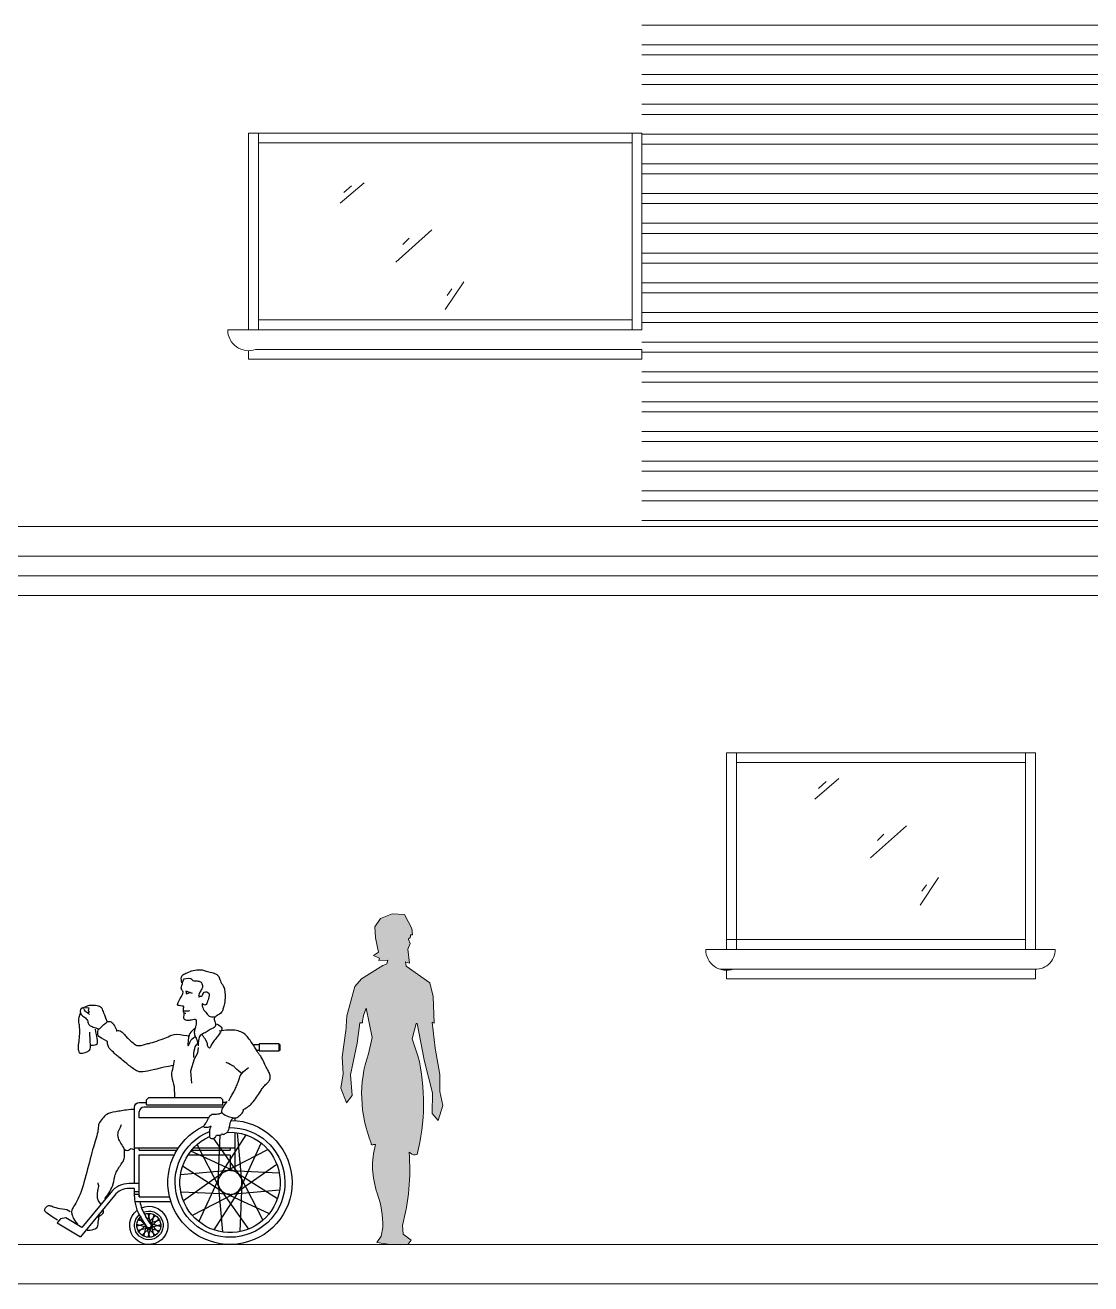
# Model space of a CAD drawing. Header units: millimetres. Extents: x -10 to 320, y -26 to 94.
# Drawn here: x 15.97 to 21.38, y -1.71 to 4.69 of the extents above; entities that cross this region are included whole.
import ezdxf

# ---------------------------------------------------------------- set-up
doc = ezdxf.new("R2010")
doc.units = ezdxf.units.MM
doc.header["$LTSCALE"] = 0.05
doc.layers.add('0 corte', color=7, linetype='Continuous')
doc.layers.add('COND CORTES', color=7, linetype='Continuous', lineweight=5)
doc.layers.add('COND. MONOS', color=7, linetype='Continuous', lineweight=0)

# ---------------------------------------------------------------- blocks, each defined once
blk = doc.blocks.new('ADWADSD')
for p, q in [((2791.0893, 717.633), (2791.056, 717.6215)), ((2791.0639, 717.6238), (2791.0877, 717.6154)), ((2791.0724, 717.5303), (2791.0676, 717.5318)), ((2791.0811, 717.5303), (2791.0724, 717.5303)), ((2791.0898, 717.531), (2791.0811, 717.5303)), ((2791.0914, 717.5195), (2791.0874, 717.5188)), ((2791.0969, 717.5303), (2791.0898, 717.531)), ((2791.0953, 717.5211), (2791.0914, 717.5195)), ((2790.8823, 717.0652), (2790.8992, 717.0652)), ((2790.8992, 717.0777), (2790.9114, 717.0899)), ((2790.8992, 717.0535), (2790.8992, 717.0777)), ((2791.2756, 717.0899), (2790.9114, 717.0899)), ((2791.2877, 717.0777), (2791.2756, 717.0899)), ((2791.2877, 717.0535), (2791.2877, 717.0777)), ((2791.3241, 717.0652), (2791.2877, 717.0652)), ((2790.8983, 717.0413), (2791.2998, 717.0413)), ((2791.2877, 717.0535), (2790.8992, 717.0535)), ((2791.3241, 716.9865), (2791.3241, 717.017)), ((2791.3484, 716.6526), (2791.3484, 717.0409)), ((2790.8385, 716.9865), (2790.8385, 716.9734)), ((2790.9727, 716.9865), (2791.3241, 716.9865)), ((2790.9139, 716.6914), (2790.7803, 716.8999)), ((2790.8024, 716.6642), (2790.8251, 716.9108)), ((2790.8133, 716.6937), (2790.9471, 716.8831)), ((2790.8385, 716.9125), (2790.8385, 716.7192)), ((2790.9235, 716.6615), (2790.9124, 716.8995)), ((2790.8907, 716.7126), (2790.6707, 716.8263)), ((2790.8077, 716.6333), (2790.7041, 716.8581)), ((2790.8374, 716.7138), (2791.0623, 716.8175)), ((2791.0472, 716.8347), (2790.8398, 716.8347)), ((2790.8628, 716.8347), (2790.8628, 716.8226)), ((2791.0581, 716.8226), (2790.8628, 716.8226)), ((2790.9167, 716.6308), (2791.0304, 716.8508)), ((2791.3484, 716.8347), (2791.1248, 716.8347)), ((2791.3241, 716.8226), (2791.1326, 716.8226)), ((2791.3241, 716.8226), (2791.3241, 716.8347)), ((2790.8278, 716.6091), (2790.6256, 716.752)), ((2790.8628, 716.7983), (2790.8628, 716.7192)), ((2791.0761, 716.7983), (2790.8657, 716.7983)), ((2790.8956, 716.6076), (2791.104, 716.7412)), ((2791.3241, 716.7983), (2791.1459, 716.7983)), ((2791.3241, 716.6526), (2791.3241, 716.7983)), ((2790.86, 716.7193), (2790.6127, 716.7078)), ((2790.8301, 716.7098), (2790.6216, 716.5761)), ((2790.8089, 716.6866), (2790.6952, 716.4666)), ((2790.8684, 716.7191), (2791.1149, 716.6965)), ((2790.8979, 716.7083), (2791.1001, 716.5653)), ((2790.9179, 716.6841), (2791.0216, 716.4592)), ((2790.8573, 716.5982), (2790.6107, 716.6209)), ((2790.9124, 716.6237), (2790.7695, 716.4215)), ((2790.8022, 716.6559), (2790.8137, 716.4085)), ((2790.8117, 716.6259), (2790.9454, 716.4175)), ((2790.8656, 716.5981), (2791.113, 716.6096)), ((2790.9233, 716.6531), (2790.9006, 716.4066)), ((2791.3241, 716.6526), (2791.3753, 716.6526)), ((2791.3241, 716.5858), (2791.3241, 716.6526)), ((2791.3241, 716.6101), (2791.3484, 716.6101)), ((2791.3484, 716.6283), (2791.3753, 716.6283)), ((2791.3484, 716.5878), (2791.3484, 716.6283)), ((2791.4692, 716.6082), (2791.6155, 716.4299)), ((2790.8882, 716.6036), (2790.6634, 716.4999)), ((2790.835, 716.6048), (2791.0549, 716.4911)), ((2791.3466, 716.5616), (2791.1631, 716.5616)), ((2791.3241, 716.5858), (2791.1699, 716.5858)), ((2791.3241, 716.598), (2791.3484, 716.598)), ((2791.3241, 716.5858), (2791.3241, 716.598)), ((2791.4504, 716.5928), (2791.6228, 716.3827)), ((2791.2736, 716.4589), (2791.2411, 716.4901)), ((2791.2638, 716.437), (2791.2485, 716.4945)), ((2791.2638, 716.4433), (2791.2793, 716.5008)), ((2791.267, 716.4488), (2791.2926, 716.4879)), ((2791.28, 716.4686), (2791.2707, 716.5007)), ((2791.2842, 716.4316), (2791.3168, 716.4817)), ((2791.2724, 716.4284), (2791.215, 716.4439)), ((2791.2683, 716.4507), (2791.2151, 716.4353)), ((2791.2704, 716.454), (2791.2207, 716.4662)), ((2791.2787, 716.4284), (2791.2213, 716.4131)), ((2791.267, 716.4316), (2791.2249, 716.4737)), ((2791.2668, 716.4486), (2791.2256, 716.4057)), ((2791.2842, 716.4316), (2791.2421, 716.3895)), ((2791.2638, 716.4431), (2791.2495, 716.3853)), ((2791.2639, 716.4368), (2791.2805, 716.3797)), ((2791.2672, 716.4314), (2791.3101, 716.3902)), ((2791.287, 716.436), (2791.2719, 716.3796)), ((2791.2727, 716.4284), (2791.3304, 716.4142)), ((2791.2789, 716.4285), (2791.3361, 716.4451)), ((2791.2843, 716.4318), (2791.3255, 716.4747)), ((2791.2886, 716.4384), (2791.3027, 716.3859)), ((2791.2909, 716.442), (2791.3262, 716.4067)), ((2791.2946, 716.4476), (2791.3362, 716.4365)), ((2791.3027, 716.46), (2791.3299, 716.4673)), ((2791.6155, 716.4299), (2791.6981, 716.4782)), ((2791.7421, 716.4531), (2791.6228, 716.3827)), ((2791.6981, 716.4782), (2791.724, 716.4732)), ((2791.724, 716.4732), (2791.7421, 716.4531))]:
    blk.add_line(p, q)
at = {"color": 5}
for points in [[(2791.5967, 717.5487), (2791.5799, 717.5459), (2791.5832, 717.5333), (2791.5766, 717.5254), (2791.5855, 717.5202)], [(2791.0248, 717.3441), (2791.0275, 717.316), (2791.0458, 717.2848)], [(2791.0458, 717.2848), (2791.0637, 717.2235), (2791.0583, 717.1631)], [(2791.6925, 716.5206), (2791.6749, 716.5107)]]:
    blk.add_lwpolyline(points, dxfattribs=at)
for points in [[(2791.5981, 717.5279), (2791.6023, 717.5355), (2791.6054, 717.5427)], [(2790.6136, 717.3604), (2790.6102, 717.3604), (2790.6102, 717.3301), (2790.6136, 717.3301)], [(2790.7419, 717.3528), (2790.7419, 717.3604), (2790.7141, 717.3604)], [(2790.7141, 717.3301), (2790.7277, 717.3301)], [(2791.1469, 717.1457), (2791.1449, 717.0944)]]:
    blk.add_lwpolyline(points)
blk.add_lwpolyline([(2790.6136, 717.3626), (2790.7141, 717.3626), (2790.7141, 717.3268), (2790.6136, 717.3268)], close=True, dxfattribs=at)
blk.add_circle((2790.8628, 716.6587), 0.0607)
for centre, radius, start, end in [((2791.3241, 717.0409), 0.0243, 0, 90), ((2790.8628, 716.6587), 0.3156, 91.1029, 64.81809), ((2790.8628, 716.6587), 0.2792, 89.32326, 67.95596), ((2790.8628, 716.6587), 0.2549, 86.82197, 65.93734), ((2791.2756, 716.4402), 0.0971, 67.23037, 52.25322), ((2791.2756, 716.4402), 0.0728, 67.28487, 47.92701), ((2791.2756, 716.4402), 0.0607, 68.40961, 45.59939), ((2791.2756, 716.4402), 0.0121, 134.96149, 338.78218)]:
    blk.add_arc(centre, radius, start, end)
at = {"extrusion": (0, 0, -1)}
for centre, radius, start, end in [((-2791.2998, 717.017), 0.0243, 90, 180), ((-2791.3753, 716.5312), 0.1214, 90, 140.62884), ((-2791.3753, 716.5312), 0.0971, 90, 140.62884), ((-2791.1299, 716.5941), 0.1942, 189.63492, 213.12675), ((-2791.1542, 716.5878), 0.1942, 180, 213.13155), ((-2791.1299, 716.5941), 0.1942, 180, 182.42871)]:
    blk.add_arc(centre, radius, start, end, dxfattribs=at)
for points, knots in [([(2791.1065, 717.6734), (2791.1079, 717.6734), (2791.11, 717.6815), (2791.1124, 717.705), (2791.1009, 717.7174), (2791.0739, 717.7267), (2791.0426, 717.7409), (2791.0005, 717.7401), (2790.9867, 717.7333), (2790.9555, 717.7266), (2790.9278, 717.7165), (2790.9174, 717.7031), (2790.9105, 717.6762), (2790.8931, 717.6526), (2790.8897, 717.6324), (2790.8862, 717.5954), (2790.8931, 717.5585), (2790.9001, 717.5383), (2790.9001, 717.5248), (2790.9313, 717.5046), (2790.9451, 717.4979), (2790.9416, 717.4777), (2790.9313, 717.4475), (2790.9659, 717.4374), (2790.9832, 717.4206), (2791.0075, 717.4138), (2791.0213, 717.397), (2791.0248, 717.3768), (2791.0248, 717.3533)], [0.535493, 0.535493, 0.535493, 0.535493, 0.537037, 0.5555556, 0.5740741, 0.5925926, 0.6111111, 0.6296296, 0.6481481, 0.6666667, 0.6851852, 0.7037037, 0.7222222, 0.7407407, 0.7592593, 0.7777778, 0.7962963, 0.8148148, 0.8333333, 0.8518519, 0.8703704, 0.8888889, 0.9074074, 0.9259259, 0.9444444, 0.962963, 0.9814815, 1, 1, 1, 1]), ([(2791.0957, 717.6932), (2791.0561, 717.7024), (2791.0609, 717.6825), (2791.0328, 717.685), (2791.0152, 717.6805), (2791.0041, 717.6736), (2791.0003, 717.6466), (2791.0109, 717.6392), (2791.0278, 717.5955), (2791.0133, 717.6082), (2791.0022, 717.6016), (2790.9999, 717.6309), (2790.9624, 717.6251), (2790.9728, 717.594), (2790.9804, 717.5644), (2790.9935, 717.5562), (2791.0082, 717.5772), (2791.0005, 717.5349), (2790.9832, 717.5248), (2790.9797, 717.5147), (2790.9705, 717.5058), (2790.9664, 717.5017), (2790.9407, 717.4996)], [0.0010582, 0.0010582, 0.0010582, 0.0010582, 0.0344828, 0.0689655, 0.1034483, 0.137931, 0.1724138, 0.2068966, 0.2413793, 0.2758621, 0.3103448, 0.3448276, 0.3793103, 0.4137931, 0.4482759, 0.4827586, 0.5172414, 0.5517241, 0.5862069, 0.6206897, 0.6551724, 0.678096, 0.678096, 0.678096, 0.678096]), ([(2791.0467, 717.2931), (2791.0467, 717.3234), (2791.0398, 717.3536), (2791.0259, 717.3637), (2791.0259, 717.3772), (2791.0363, 717.394), (2791.0432, 717.4142), (2791.0432, 717.4343), (2791.0327, 717.454), (2791.0328, 717.4848), (2791.0363, 717.4882), (2791.0656, 717.4823), (2791.0893, 717.4803), (2791.0992, 717.4929), (2791.0952, 717.5083), (2791.0952, 717.5184), (2791.1024, 717.5335), (2791.0946, 717.5579), (2791.1053, 717.5534), (2791.1229, 717.5588), (2791.1333, 717.5575), (2791.1194, 717.5891), (2791.1056, 717.6092), (2791.1034, 717.6192), (2791.0986, 717.6314), (2791.1142, 717.6399), (2791.1056, 717.6664), (2791.1026, 717.6811), (2791.0977, 717.6902), (2791.0957, 717.6932)], [0, 0, 0, 0, 0.0185185, 0.037037, 0.0555556, 0.0740741, 0.0925926, 0.1111111, 0.1296296, 0.1481481, 0.1666667, 0.1851852, 0.2037037, 0.2222222, 0.2407407, 0.2592593, 0.2777778, 0.2962963, 0.3148148, 0.3333333, 0.3518519, 0.3703704, 0.3888889, 0.4074074, 0.4259259, 0.4444444, 0.462963, 0.4814815, 0.492921, 0.492921, 0.492921, 0.492921]), ([(2791.4858, 717.4737), (2791.4985, 717.506), (2791.5078, 717.5302), (2791.514, 717.5483), (2791.5359, 717.5574), (2791.5733, 717.5604), (2791.5938, 717.553), (2791.6063, 717.5465), (2791.6179, 717.5441)], [0, 0, 0, 0, 0.0666667, 0.1333333, 0.2, 0.2666667, 0.3333333, 0.3645447, 0.3645447, 0.3645447, 0.3645447]), ([(2791.607, 717.5439), (2791.6125, 717.5443), (2791.6229, 717.5433), (2791.6258, 717.5263), (2791.6195, 717.5081), (2791.5946, 717.496), (2791.5852, 717.4778), (2791.5821, 717.4597), (2791.5665, 717.4506), (2791.5446, 717.4435), (2791.532, 717.4394), (2791.5288, 717.4381)], [0.4129055, 0.4129055, 0.4129055, 0.4129055, 0.4666667, 0.5333333, 0.6, 0.6666667, 0.7333333, 0.8, 0.8666667, 0.9333333, 0.956307, 0.956307, 0.956307, 0.956307]), ([(2791.5981, 717.5279), (2791.5969, 717.5274), (2791.592, 717.5252), (2791.5855, 717.5212), (2791.5813, 717.5163), (2791.5767, 717.513)], [0.2411968, 0.2411968, 0.2411968, 0.2411968, 0.3333333, 0.6666667, 1, 1, 1, 1]), ([(2791.4423, 717.4286), (2791.4413, 717.4291), (2791.4338, 717.4324), (2791.4139, 717.4276), (2791.4001, 717.4108), (2791.3827, 717.3906), (2791.3619, 717.3738), (2791.3377, 717.3503), (2791.3065, 717.357), (2791.2892, 717.3637), (2791.2615, 717.3671), (2791.2095, 717.3873), (2791.1794, 717.397), (2791.1393, 717.4191), (2791.0848, 717.4041), (2791.0675, 717.4041)], [0.49174, 0.49174, 0.49174, 0.49174, 0.4979789, 0.539814, 0.5816491, 0.6234842, 0.6653192, 0.7071543, 0.7489894, 0.7908245, 0.8326596, 0.8744947, 0.9163298, 0.9581649, 1, 1, 1, 1]), ([(2791.1514, 717.2525), (2791.2166, 717.242), (2791.317, 717.2086), (2791.352, 717.2353), (2791.4013, 717.2723), (2791.4301, 717.299), (2791.4416, 717.3065), (2791.4693, 717.3334), (2791.4797, 717.3435), (2791.486, 717.3618), (2791.4866, 717.3718), (2791.4853, 717.3756)], [0, 0, 0, 0, 0.0377928, 0.0796279, 0.121463, 0.1632981, 0.2051332, 0.2469683, 0.2888034, 0.3306385, 0.3608467, 0.3608467, 0.3608467, 0.3608467]), ([(2791.1472, 717.2796), (2791.1506, 717.2494), (2791.161, 717.2191), (2791.161, 717.1989), (2791.1518, 717.1631), (2791.1469, 717.1457)], [0, 0, 0, 0, 0.25, 0.5, 0.7497694, 0.7497694, 0.7497694, 0.7497694]), ([(2790.8787, 717.0701), (2790.9012, 717.0398), (2790.9081, 717.0197), (2790.9047, 717.0096), (2790.87, 716.9928), (2790.8458, 716.9861), (2790.8285, 716.9861), (2790.8042, 717.0062), (2790.7942, 717.0207), (2790.7951, 717.0278), (2790.7953, 717.0287)], [0, 0, 0, 0, 0.1, 0.2, 0.3, 0.4, 0.5, 0.6, 0.7, 0.7160392, 0.7160392, 0.7160392, 0.7160392]), ([(2791.3484, 717.0305), (2791.3507, 717.0304), (2791.3884, 717.0273), (2791.4292, 717.0204), (2791.4887, 717.0103), (2791.5042, 716.9902), (2791.5301, 716.9626), (2791.5327, 716.94), (2791.5352, 716.9074), (2791.5508, 716.8647), (2791.587, 716.7292), (2791.6231, 716.5861), (2791.6723, 716.5159), (2791.6671, 716.5058), (2791.6645, 716.4782), (2791.6387, 716.4456)], [0, 0, 0, 0, 0.005243, 0.088139, 0.171035, 0.253932, 0.336828, 0.419725, 0.502621, 0.585518, 0.668414, 0.751311, 0.834207, 0.917104, 1, 1, 1, 1])]:
    blk.add_open_spline(points, degree=3, knots=knots)
for points in [[(2791.0837, 717.6315), (2791.0861, 717.6269), (2791.0861, 717.6246), (2791.0853, 717.62), (2791.0822, 717.6177)], [(2791.6249, 717.5171), (2791.6374, 717.4868), (2791.628, 717.4626), (2791.628, 717.4111), (2791.6311, 717.3748), (2791.6374, 717.3415), (2791.6311, 717.3143), (2791.6156, 717.3143), (2791.5813, 717.3234), (2791.5688, 717.3415), (2791.575, 717.3809), (2791.575, 717.4142), (2791.575, 717.4233)], [(2790.9314, 717.4657), (2790.9151, 717.4579), (2790.9047, 717.4444), (2790.9047, 717.4411), (2790.9047, 717.431), (2790.9185, 717.4142), (2790.9324, 717.3906), (2790.9532, 717.3704), (2790.9601, 717.3503), (2790.967, 717.3368), (2790.9774, 717.3503), (2790.9774, 717.3671), (2790.9878, 717.3873), (2791.0017, 717.4041), (2791.0051, 717.4108)], [(2791.0432, 717.4411), (2791.0606, 717.4276), (2791.0744, 717.4074), (2791.0744, 717.3906), (2791.0795, 717.3357), (2791.064, 717.3839), (2791.0536, 717.3906), (2791.0398, 717.4007)], [(2791.4853, 717.3756), (2791.5144, 717.3906), (2791.5352, 717.4007), (2791.5352, 717.4175), (2791.5352, 717.4343), (2791.5213, 717.4444), (2791.5109, 717.4545), (2791.497, 717.468), (2791.4763, 717.4814), (2791.4589, 717.4713), (2791.4486, 717.4512), (2791.4374, 717.4304)], [(2790.7953, 717.0287), (2790.773, 717.0408), (2790.7488, 717.061), (2790.728, 717.0913), (2790.7072, 717.1216), (2790.6968, 717.1417), (2790.676, 717.1619), (2790.6644, 717.1716), (2790.6564, 717.1913), (2790.6598, 717.2119), (2790.6726, 717.2325), (2790.6864, 717.2561), (2790.7003, 717.2931), (2790.7141, 717.3099), (2790.7176, 717.3133), (2790.7419, 717.3536), (2790.78, 717.4108), (2790.8077, 717.4243), (2790.8354, 717.4343), (2790.8839, 717.431), (2790.877, 717.4343), (2790.9185, 717.4276)], [(2791.5718, 717.3565), (2791.5501, 717.3567), (2791.5345, 717.3597), (2791.5376, 717.3869), (2791.5438, 717.4172), (2791.547, 717.4384)], [(2790.8069, 717.2137), (2790.8277, 717.2339), (2790.8381, 717.2406), (2790.8415, 717.2507), (2790.845, 717.2473), (2790.8658, 717.2608), (2790.8831, 717.2675)], [(2790.8693, 717.0733), (2790.8562, 717.098), (2790.8423, 717.1216), (2790.8319, 717.1417), (2790.8215, 717.1686), (2790.8146, 717.1888), (2790.8077, 717.2124), (2790.78, 717.2359), (2790.7696, 717.2426)], [(2790.9031, 717.0134), (2790.913, 717.0074), (2790.926, 717.0045), (2790.9367, 717.0037), (2790.9542, 717.0045), (2790.9649, 716.9986), (2790.9733, 716.986), (2790.9794, 716.9741), (2790.9863, 716.9586), (2790.9955, 716.949), (2790.9978, 716.9445), (2790.9962, 716.9393), (2790.9871, 716.9386), (2790.9726, 716.9393), (2790.9649, 716.9423), (2790.9573, 716.9475), (2790.9626, 716.9386), (2790.9672, 716.9253), (2790.968, 716.9127), (2790.968, 716.8971), (2790.9665, 716.8897), (2790.9649, 716.8846), (2790.9588, 716.8816), (2790.9428, 716.8831), (2790.9374, 716.889), (2790.9321, 716.8957), (2790.9306, 716.9008), (2790.9229, 716.8986), (2790.9115, 716.8986), (2790.9054, 716.9038), (2790.9046, 716.9068), (2790.8985, 716.9016), (2790.8909, 716.9045), (2790.8886, 716.9082), (2790.8794, 716.9097), (2790.8756, 716.9149), (2790.8718, 716.9216), (2790.8687, 716.9267), (2790.8649, 716.9423), (2790.8619, 716.9623), (2790.8573, 716.9749), (2790.8504, 716.9837), (2790.8466, 716.9867)], [(2791.4995, 716.5766), (2791.4768, 716.6042), (2791.4571, 716.6426), (2791.4499, 716.684), (2791.4422, 716.7116), (2791.4292, 716.7317), (2791.4112, 716.7593), (2791.4008, 716.7719), (2791.3982, 716.802), (2791.3982, 716.8296), (2791.4189, 716.8597), (2791.4318, 716.8823), (2791.4344, 716.9175), (2791.4215, 716.9325), (2791.4137, 716.9526)], [(2791.4008, 716.8271), (2791.3879, 716.8171), (2791.3698, 716.8246), (2791.3672, 716.8346), (2791.3491, 716.8246)], [(2791.5188, 716.5477), (2791.5404, 716.5761), (2791.5352, 716.5962), (2791.5352, 716.6288), (2791.5275, 716.6338), (2791.5327, 716.6514), (2791.5327, 716.6564)], [(2791.543, 716.4782), (2791.5249, 716.4908), (2791.5094, 716.4958), (2791.5042, 716.5058), (2791.5073, 716.5234)], [(2791.5895, 716.4155), (2791.5689, 716.4155), (2791.543, 716.423), (2791.5327, 716.4355), (2791.5327, 716.4581), (2791.5275, 716.4983)], [(2791.7399, 716.4659), (2791.8063, 716.508), (2791.8063, 716.5206), (2791.7985, 716.5331), (2791.7856, 716.5432), (2791.7675, 716.5381), (2791.7442, 716.5281), (2791.7055, 716.5231), (2791.6925, 716.5206)]]:
    blk.add_open_spline(points, degree=3)
blk = doc.blocks.new('A$C385563EA')
at = {"layer": 'COND. MONOS', "true_color": 0x000000}
blk.add_hatch(color=18, dxfattribs=at).paths.add_polyline_path([(0.1028, 1.1233), (0.1083, 1.1246), (0.1451, 0.9306), (0.1866, 0.7722), (0.1843, 0.6672), (0.2154, 0.6309), (0.2396, 0.7073), (0.2243, 0.7789), (0.2243, 0.8651), (0.1991, 0.9988), (0.1853, 1.1305), (0.1943, 1.1264), (0.1898, 1.2615), (0.1725, 1.3313), (0.0521, 1.4153), (0.0484, 1.4369), (0.0572, 1.434), (0.0702, 1.4308), (0.0604, 1.5023), (0.0719, 1.5303), (0.065, 1.5503), (0.065, 1.5542), (0.0687, 1.5586), (0.0738, 1.5647), (0.0741, 1.5756), (0.0841, 1.5751), (0.081, 1.607), (0.0447, 1.6778), (-0.0186, 1.6823), (-0.0773, 1.6573), (-0.1063, 1.6148), (-0.1037, 1.5604), (-0.0885, 1.4869), (-0.1132, 1.4706), (-0.0835, 1.4568), (-0.0857, 1.4438), (-0.0406, 1.4455), (-0.0466, 1.4279), (-0.0532, 1.4237), (-0.0664, 1.4184), (-0.1739, 1.3519), (-0.2085, 1.3114), (-0.2493, 1.1623), (-0.255, 1.0825), (-0.2723, 0.9542), (-0.2678, 0.8681), (-0.2794, 0.7958), (-0.2513, 0.7208), (-0.2221, 0.7587), (-0.2299, 0.8634), (-0.1967, 1.0237), (-0.1826, 1.1272), (-0.1694, 1.1268, -0.119707), (-0.1501, 1.202), (-0.1212, 1.0532), (-0.1394, 0.9706, 0.182747), (-0.1248, 0.5159, 0.56228), (-0.1224, 0.5072, -0.015213), (-0.1039, 0.509, 0.150829), (-0.0945, 0.2608, -0.091534), (-0.0664, 0.0876), (-0.0749, 0.0428), (-0.0962, 0.0114), (-0.0289, 0.0006), (-0.0251, 0.0006), (0.0251, -0.0006), (0.0627, 0.0022), (0.0784, 0.0226), (0.0379, 0.0535), (0.0332, 0.0967, 0.088275), (0.0669, 0.4695, -0.005956), (0.0732, 0.4659, 0.296211), (0.1074, 0.4575, 0.122338), (0.1124, 0.9604), (0.0823, 1.0459)])
for p, q in [((-0.0773, 1.6573), (-0.0186, 1.6823)), ((-0.0186, 1.6823), (0.0447, 1.6778)), ((0.0447, 1.6778), (0.081, 1.607)), ((-0.1063, 1.6148), (-0.0773, 1.6573)), ((-0.1037, 1.5604), (-0.1063, 1.6148)), ((0.081, 1.607), (0.0841, 1.5751)), ((-0.0885, 1.4869), (-0.1037, 1.5604)), ((0.0841, 1.5751), (0.0741, 1.5756)), ((-0.1132, 1.4706), (-0.0885, 1.4869)), ((0.0604, 1.5023), (0.0702, 1.4308)), ((-0.0664, 1.4184), (-0.1739, 1.3519)), ((-0.0835, 1.4568), (-0.1132, 1.4706)), ((-0.0857, 1.4438), (-0.0835, 1.4568)), ((-0.0406, 1.4455), (-0.0857, 1.4438)), ((-0.0664, 1.4184), (-0.0532, 1.4237)), ((-0.0532, 1.4237), (-0.0466, 1.4279)), ((-0.0466, 1.4279), (-0.0406, 1.4455)), ((0.0521, 1.4153), (0.0484, 1.4369)), ((0.0572, 1.434), (0.0484, 1.4369)), ((0.1725, 1.3313), (0.0521, 1.4153)), ((0.0702, 1.4308), (0.0572, 1.434)), ((-0.1739, 1.3519), (-0.2085, 1.3114)), ((-0.2085, 1.3114), (-0.2493, 1.1623)), ((0.1898, 1.2615), (0.1725, 1.3313)), ((0.1943, 1.1264), (0.1898, 1.2615)), ((-0.2493, 1.1623), (-0.255, 1.0825)), ((-0.1212, 1.0532), (-0.1501, 1.202)), ((-0.2541, 1.089), (-0.2723, 0.9542)), ((-0.1967, 1.0237), (-0.1826, 1.1272)), ((-0.1694, 1.1268), (-0.1826, 1.1272)), ((0.0823, 1.0459), (0.1028, 1.1233)), ((0.1028, 1.1233), (0.1083, 1.1246)), ((0.1451, 0.9306), (0.1083, 1.1246)), ((0.1853, 1.1305), (0.1943, 1.1264)), ((0.1853, 1.1305), (0.1991, 0.9988)), ((-0.1394, 0.9706), (-0.1212, 1.0532)), ((0.1124, 0.9604), (0.0823, 1.0459)), ((-0.2299, 0.8634), (-0.1967, 1.0237)), ((0.1991, 0.9988), (0.2243, 0.8651)), ((-0.2723, 0.9542), (-0.2678, 0.8681)), ((0.1866, 0.7722), (0.1451, 0.9306)), ((-0.2678, 0.8681), (-0.2794, 0.7958)), ((-0.2221, 0.7587), (-0.2299, 0.8634)), ((0.2243, 0.8651), (0.2243, 0.7789)), ((-0.2794, 0.7958), (-0.2513, 0.7208)), ((0.1843, 0.6672), (0.1866, 0.7722)), ((0.2243, 0.7789), (0.2396, 0.7073)), ((-0.2513, 0.7208), (-0.2221, 0.7587)), ((0.2396, 0.7073), (0.2154, 0.6309)), ((0.2154, 0.6309), (0.1843, 0.6672)), ((-0.0664, 0.0876), (-0.0749, 0.0428)), ((0.0379, 0.0535), (0.0332, 0.0967)), ((-0.0749, 0.0428), (-0.0962, 0.0114)), ((-0.0962, 0.0114), (-0.0289, 0.0006)), ((-0.0289, 0.0006), (-0.0251, 0.0006)), ((0.0251, -0.0006), (-0.0251, 0.0006)), ((0.0627, 0.0022), (0.0251, -0.0006)), ((0.0379, 0.0535), (0.0784, 0.0226)), ((0.0784, 0.0226), (0.0627, 0.0022))]:
    blk.add_line(p, q)
blk.add_lwpolyline([(0.0604, 1.5023), (0.0719, 1.5303), (0.065, 1.5503), (0.065, 1.5542), (0.0687, 1.5586), (0.0738, 1.5647), (0.0741, 1.5753)])
for centre, radius, start, end in [((-0.005, 1.1247), 0.1645, 151.96866, 179.27352), ((0.4691, 0.7626), 0.6431, 161.12566, 202.55098), ((-0.9024, 0.7189), 1.0432, 345.48724, 13.38644), ((-0.121, 0.5123), 0.00527, 136.5786, 253.9713), ((-0.0846, 0.2029), 0.3067, 93.59753, 97.08377), ((0.3028, 0.4), 0.421, 164.99966, 199.30856), ((-0.9976, 0.3778), 1.0684, 344.74714, 4.9259), ((-0.0846, 0.2029), 0.3067, 59.03859, 60.40367), ((0.0967, 0.4881), 0.0324, 223.275, 289.27454), ((-0.5493, 0.0981), 0.483, 358.76275, 19.68256)]:
    blk.add_arc(centre, radius, start, end)

msp = doc.modelspace()

# ---------------------------------------------------------------- linework, layer by layer
at = {"lineweight": 13, "ltscale": 0.13}
for p, q in [((17.1029, 4.1447), (19.1029, 4.1447)), ((17.1029, 4.1447), (17.1029, 3.1447)), ((17.1529, 4.1447), (17.1529, 3.1447)), ((19.0529, 4.1447), (19.0529, 3.1447)), ((19.1029, 4.1447), (19.1029, 3.1447)), ((17.1529, 4.0947), (19.0529, 4.0947)), ((17.6906, 3.8926), (17.5692, 3.788)), ((17.6269, 3.8774), (17.5874, 3.8426)), ((18.0349, 3.6531), (17.8514, 3.4894)), ((17.9196, 3.6107), (17.8878, 3.5788)), ((18.1972, 3.3894), (18.1032, 3.2484)), ((18.1366, 3.353), (18.1123, 3.3197)), ((16.9969, 3.1447), (19.1029, 3.1447)), ((17.1529, 3.1947), (19.0529, 3.1947)), ((17.1029, 2.9947), (17.1029, 3.0387)), ((17.138, 3.0447), (19.1029, 3.0447)), ((19.1029, 2.9947), (19.1029, 3.0447)), ((17.1029, 2.9947), (19.1029, 2.9947)), ((34.6029, 2.1447), (4.6029, 2.1447)), ((34.6029, 1.9947), (4.6029, 1.9947)), ((34.6029, 1.8947), (4.6029, 1.8947)), ((34.6029, 1.7947), (4.6029, 1.7947)), ((19.5329, 0.9947), (21.1029, 0.9947)), ((19.5329, 0.9947), (19.5329, -0.0053)), ((19.5329, 0.9947), (21.1029, 0.9947)), ((19.5329, 0.9947), (19.5329, -0.0053)), ((19.5329, 0.9947), (19.5329, -0.0053)), ((19.5329, 0.9947), (21.1029, 0.9947)), ((19.5829, 0.9947), (19.5829, -0.0053)), ((19.5829, 0.9947), (19.5829, -0.0053)), ((21.0529, 0.9947), (21.0529, -0.0053)), ((21.0529, 0.9947), (21.0529, -0.0053)), ((21.1029, 0.9947), (21.1029, -0.0053)), ((21.1029, 0.9947), (21.1029, -0.0053)), ((21.1029, 0.9947), (21.1029, -0.0053)), ((19.5829, 0.9447), (21.0529, 0.9447)), ((19.5829, 0.9447), (21.0529, 0.9447)), ((20.1037, 0.8631), (19.9823, 0.7585)), ((20.0399, 0.8479), (20.0005, 0.8131)), ((20.448, 0.6236), (20.2644, 0.4599)), ((20.3327, 0.5812), (20.3009, 0.5493)), ((20.6103, 0.3599), (20.5163, 0.2189)), ((20.5496, 0.3235), (20.5254, 0.2901)), ((19.5329, 0.0447), (21.0529, 0.0447)), ((19.5329, 0.0447), (21.0529, 0.0447)), ((19.427, -0.0053), (21.1029, -0.0053)), ((19.427, -0.0053), (21.2038, -0.0053)), ((19.4978, -0.1053), (21.1029, -0.1053)), ((19.5329, -0.1053), (19.5329, -0.1553)), ((19.5329, -0.1553), (19.5329, -0.1113)), ((21.1029, -0.1553), (21.1029, -0.1053)), ((21.1029, -0.1053), (21.1029, -0.1553)), ((19.5329, -0.1553), (21.1029, -0.1553)), ((34.6029, -1.5053), (4.6029, -1.5053)), ((34.6029, -1.7053), (4.6029, -1.7053))]:
    msp.add_line(p, q, dxfattribs=at)
for centre, radius, start, end in [((17.1029, 3.1447), 0.106, 180, 289.35531), ((19.1029, 3.1447), 0.1009, 262.24866, 270.02807), ((19.5329, -0.0053), 0.106, 180, 289.35531), ((21.1029, -0.0053), 0.1009, 262.24866, 0)]:
    msp.add_arc(centre, radius, start, end, dxfattribs=at)
at = {"layer": 'COND CORTES', "color": 7, "lineweight": 18}
for points in [[(19.1029, 4.5935), (22.1029, 4.5935), (22.1029, 4.6935), (19.1029, 4.6935)], [(19.1029, 4.5935), (22.1029, 4.5935), (22.1029, 4.6935), (19.1029, 4.6935)], [(19.1029, 4.4423), (22.1029, 4.4423), (22.1029, 4.5423), (19.1029, 4.5423)], [(19.1029, 4.4423), (22.1029, 4.4423), (22.1029, 4.5423), (19.1029, 4.5423)], [(19.1029, 4.2911), (22.1029, 4.2911), (22.1029, 4.3911), (19.1029, 4.3911)], [(19.1029, 4.2911), (22.1029, 4.2911), (22.1029, 4.3911), (19.1029, 4.3911)], [(19.1029, 4.14), (22.1029, 4.14), (22.1029, 4.24), (19.1029, 4.24)], [(19.1029, 4.14), (22.1029, 4.14), (22.1029, 4.24), (19.1029, 4.24)], [(19.1029, 3.9888), (22.1029, 3.9888), (22.1029, 4.0888), (19.1029, 4.0888)], [(19.1029, 3.9888), (22.1029, 3.9888), (22.1029, 4.0888), (19.1029, 4.0888)], [(19.1029, 3.8376), (22.1029, 3.8376), (22.1029, 3.9376), (19.1029, 3.9376)], [(19.1029, 3.8376), (22.1029, 3.8376), (22.1029, 3.9376), (19.1029, 3.9376)], [(19.1029, 3.6864), (22.1029, 3.6864), (22.1029, 3.7864), (19.1029, 3.7864)], [(19.1029, 3.6864), (22.1029, 3.6864), (22.1029, 3.7864), (19.1029, 3.7864)], [(19.1029, 3.5352), (22.1029, 3.5352), (22.1029, 3.6352), (19.1029, 3.6352)], [(19.1029, 3.5352), (22.1029, 3.5352), (22.1029, 3.6352), (19.1029, 3.6352)], [(19.1029, 3.384), (22.1029, 3.384), (22.1029, 3.484), (19.1029, 3.484)], [(19.1029, 3.384), (22.1029, 3.384), (22.1029, 3.484), (19.1029, 3.484)], [(19.1029, 3.2328), (22.1029, 3.2328), (22.1029, 3.3328), (19.1029, 3.3328)], [(19.1029, 3.2328), (22.1029, 3.2328), (22.1029, 3.3328), (19.1029, 3.3328)], [(19.1029, 3.0816), (22.1029, 3.0816), (22.1029, 3.1816), (19.1029, 3.1816)], [(19.1029, 3.0816), (22.1029, 3.0816), (22.1029, 3.1816), (19.1029, 3.1816)], [(19.1029, 2.9304), (22.1029, 2.9304), (22.1029, 3.0304), (19.1029, 3.0304)], [(19.1029, 2.9304), (22.1029, 2.9304), (22.1029, 3.0304), (19.1029, 3.0304)], [(19.1029, 2.7792), (22.1029, 2.7792), (22.1029, 2.8792), (19.1029, 2.8792)], [(19.1029, 2.7792), (22.1029, 2.7792), (22.1029, 2.8792), (19.1029, 2.8792)], [(19.1029, 2.628), (22.1029, 2.628), (22.1029, 2.728), (19.1029, 2.728)], [(19.1029, 2.628), (22.1029, 2.628), (22.1029, 2.728), (19.1029, 2.728)], [(19.1029, 2.4768), (22.1029, 2.4768), (22.1029, 2.5768), (19.1029, 2.5768)], [(19.1029, 2.4768), (22.1029, 2.4768), (22.1029, 2.5768), (19.1029, 2.5768)], [(19.1029, 2.3257), (22.1029, 2.3257), (22.1029, 2.4257), (19.1029, 2.4257)], [(19.1029, 2.3257), (22.1029, 2.3257), (22.1029, 2.4257), (19.1029, 2.4257)], [(19.1029, 2.1745), (22.1029, 2.1745), (22.1029, 2.2745), (19.1029, 2.2745)], [(19.1029, 2.1745), (22.1029, 2.1745), (22.1029, 2.2745), (19.1029, 2.2745)]]:
    msp.add_lwpolyline(points, dxfattribs=at)

# ---------------------------------------------------------------- block references
at = {"layer": '0 corte', "color": 0, "xscale": -1}
msp.add_blockref('ADWADSD', (2807.8715, -717.8484), dxfattribs=at)
at = {"layer": 'COND. MONOS', "color": 7}
msp.add_blockref('A$C385563EA', (17.8517, -1.5059), dxfattribs=at)

doc.saveas('drawing.dxf')
